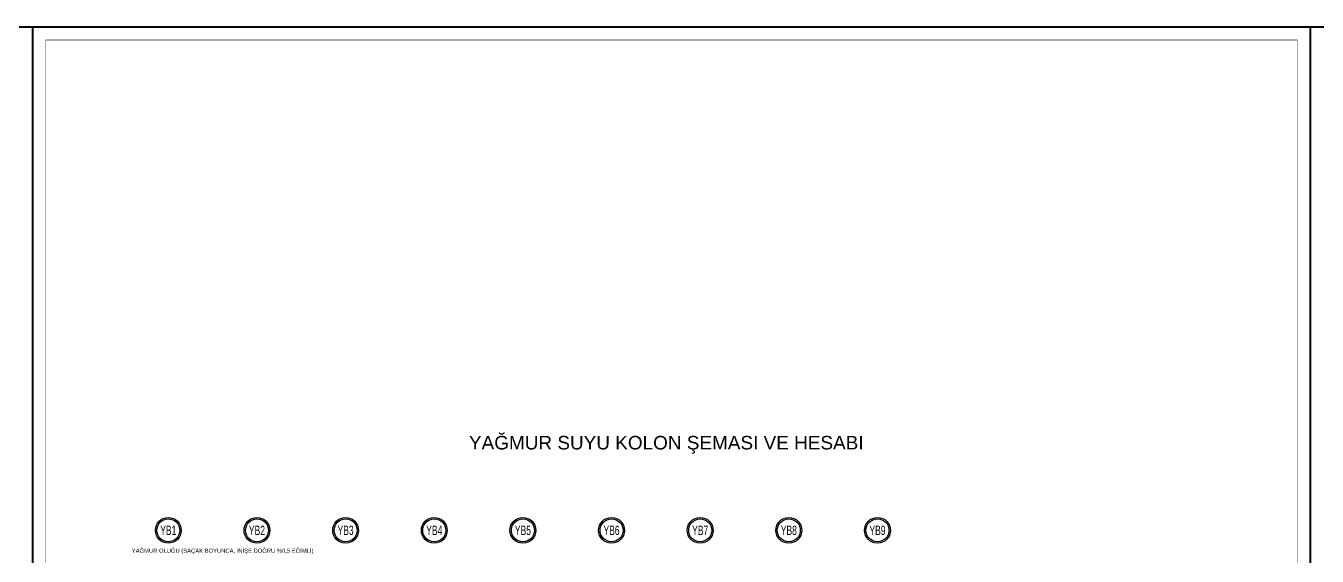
# Model space of a CAD drawing. Header units: centimetres. Extents: x -3962 to 30527, y -2 to 2802.
# Drawn here: x 23997 to 26473, y 1786 to 2802 of the extents above; entities that cross this region are included whole.
import ezdxf
from ezdxf.enums import TextEntityAlignment as Align

# ---------------------------------------------------------------- set-up
doc = ezdxf.new("R2010")
doc.units = ezdxf.units.CM
for name, color, linetype in [('MTY-YAGMURSU-KOLON NO', 7, 'CONTINUOUS'), ('ROTAS-PAFTA', 7, 'CONTINUOUS'), ('ROTAS-PISSU-KOLONNO', 211, 'CONTINUOUS'), ('ROTAS-YAGMUR-BORUSU-CAP', 3, 'CONTINUOUS'), ('ROTAS-YAZI', 7, 'CONTINUOUS')]:
    doc.layers.add(name, color=color, linetype=linetype)
doc.styles.add('ANOTATIVO', font='arial.ttf')
doc.styles.add('ROTAS', font='arial.ttf')

# ---------------------------------------------------------------- blocks, each defined once
blk = doc.blocks.new('MTY-KOLON NO YAGMUR')
at = {"layer": 'MTY-YAGMURSU-KOLON NO', "linetype": 'Continuous', "ltscale": 100}
blk.add_circle((0, 0), 27.5, dxfattribs=at)
at = {"layer": 'MTY-YAGMURSU-KOLON NO', "color": 7, "linetype": 'Continuous', "ltscale": 100}
blk.add_circle((0, 0), 24.5, dxfattribs=at)
at = {"style": 'ANOTATIVO', "width": 0.65}
blk.add_attdef('K', text='', height=20, dxfattribs=at).set_placement((0, 0), align=Align.MIDDLE_CENTER)

msp = doc.modelspace()

# ---------------------------------------------------------------- linework, layer by layer
at = {"layer": 'ROTAS-PAFTA'}
for points, const_width in [([(15040, 0), (24010, 0), (24010, 2800), (15040, 2800)], 4), ([(24010, 0), (26460, 0), (26460, 2800), (24010, 2800)], 4), ([(26460, 0), (28658.6, 0), (28658.6, 2800), (26460, 2800)], 4), ([(24035, 25), (26435, 25), (26435, 2775), (24035, 2775)], 1)]:
    msp.add_lwpolyline(points, close=True, dxfattribs=dict(at, const_width=const_width))

# ---------------------------------------------------------------- block references
at = {"layer": 'ROTAS-PISSU-KOLONNO'}
ref = msp.add_blockref('MTY-KOLON NO YAGMUR', (24270, 1835), dxfattribs=dict(at, xscale=0.9, yscale=0.9))
ref.add_attrib('K', 'YB1', dxfattribs={"height": 18, "style": 'ANOTATIVO', "width": 0.65}).set_placement((24270, 1835), align=Align.MIDDLE_CENTER)
ref = msp.add_blockref('MTY-KOLON NO YAGMUR', (24440, 1835), dxfattribs=dict(at, xscale=0.9, yscale=0.9))
ref.add_attrib('K', 'YB2', dxfattribs={"height": 18, "style": 'ANOTATIVO', "width": 0.65}).set_placement((24440, 1835), align=Align.MIDDLE_CENTER)
ref = msp.add_blockref('MTY-KOLON NO YAGMUR', (24610, 1835), dxfattribs=dict(at, xscale=0.9, yscale=0.9))
ref.add_attrib('K', 'YB3', dxfattribs={"height": 18, "style": 'ANOTATIVO', "width": 0.65}).set_placement((24610, 1835), align=Align.MIDDLE_CENTER)
ref = msp.add_blockref('MTY-KOLON NO YAGMUR', (24780, 1835), dxfattribs=dict(at, xscale=0.9, yscale=0.9))
ref.add_attrib('K', 'YB4', dxfattribs={"height": 18, "style": 'ANOTATIVO', "width": 0.65}).set_placement((24780, 1835), align=Align.MIDDLE_CENTER)
ref = msp.add_blockref('MTY-KOLON NO YAGMUR', (24950, 1835), dxfattribs=dict(at, xscale=0.9, yscale=0.9))
ref.add_attrib('K', 'YB5', dxfattribs={"height": 18, "style": 'ANOTATIVO', "width": 0.65}).set_placement((24950, 1835), align=Align.MIDDLE_CENTER)
ref = msp.add_blockref('MTY-KOLON NO YAGMUR', (25120, 1835), dxfattribs=dict(at, xscale=0.9, yscale=0.9))
ref.add_attrib('K', 'YB6', dxfattribs={"height": 18, "style": 'ANOTATIVO', "width": 0.65}).set_placement((25120, 1835), align=Align.MIDDLE_CENTER)
ref = msp.add_blockref('MTY-KOLON NO YAGMUR', (25290, 1835), dxfattribs=dict(at, xscale=0.9, yscale=0.9))
ref.add_attrib('K', 'YB7', dxfattribs={"height": 18, "style": 'ANOTATIVO', "width": 0.65}).set_placement((25290, 1835), align=Align.MIDDLE_CENTER)
ref = msp.add_blockref('MTY-KOLON NO YAGMUR', (25460, 1835), dxfattribs=dict(at, xscale=0.9, yscale=0.9))
ref.add_attrib('K', 'YB8', dxfattribs={"height": 18, "style": 'ANOTATIVO', "width": 0.65}).set_placement((25460, 1835), align=Align.MIDDLE_CENTER)
ref = msp.add_blockref('MTY-KOLON NO YAGMUR', (25630, 1835), dxfattribs=dict(at, xscale=0.9, yscale=0.9))
ref.add_attrib('K', 'YB9', dxfattribs={"height": 18, "style": 'ANOTATIVO', "width": 0.65}).set_placement((25630, 1835), align=Align.MIDDLE_CENTER)

# ---------------------------------------------------------------- texts
at = {"layer": 'ROTAS-YAGMUR-BORUSU-CAP', "style": 'ROTAS'}
msp.add_text('YAĞMUR OLUĞU (SAÇAK BOYUNCA, İNİŞE DOĞRU %0,5 EĞİMLİ)', height=8, dxfattribs=at).set_placement((24200, 1792))
at = {"layer": 'ROTAS-YAZI', "style": 'ROTAS'}
msp.add_text('YAĞMUR SUYU KOLON ŞEMASI VE HESABI', height=26, dxfattribs=at).set_placement((25225, 1990), align=Align.CENTER)

doc.saveas('drawing.dxf')
